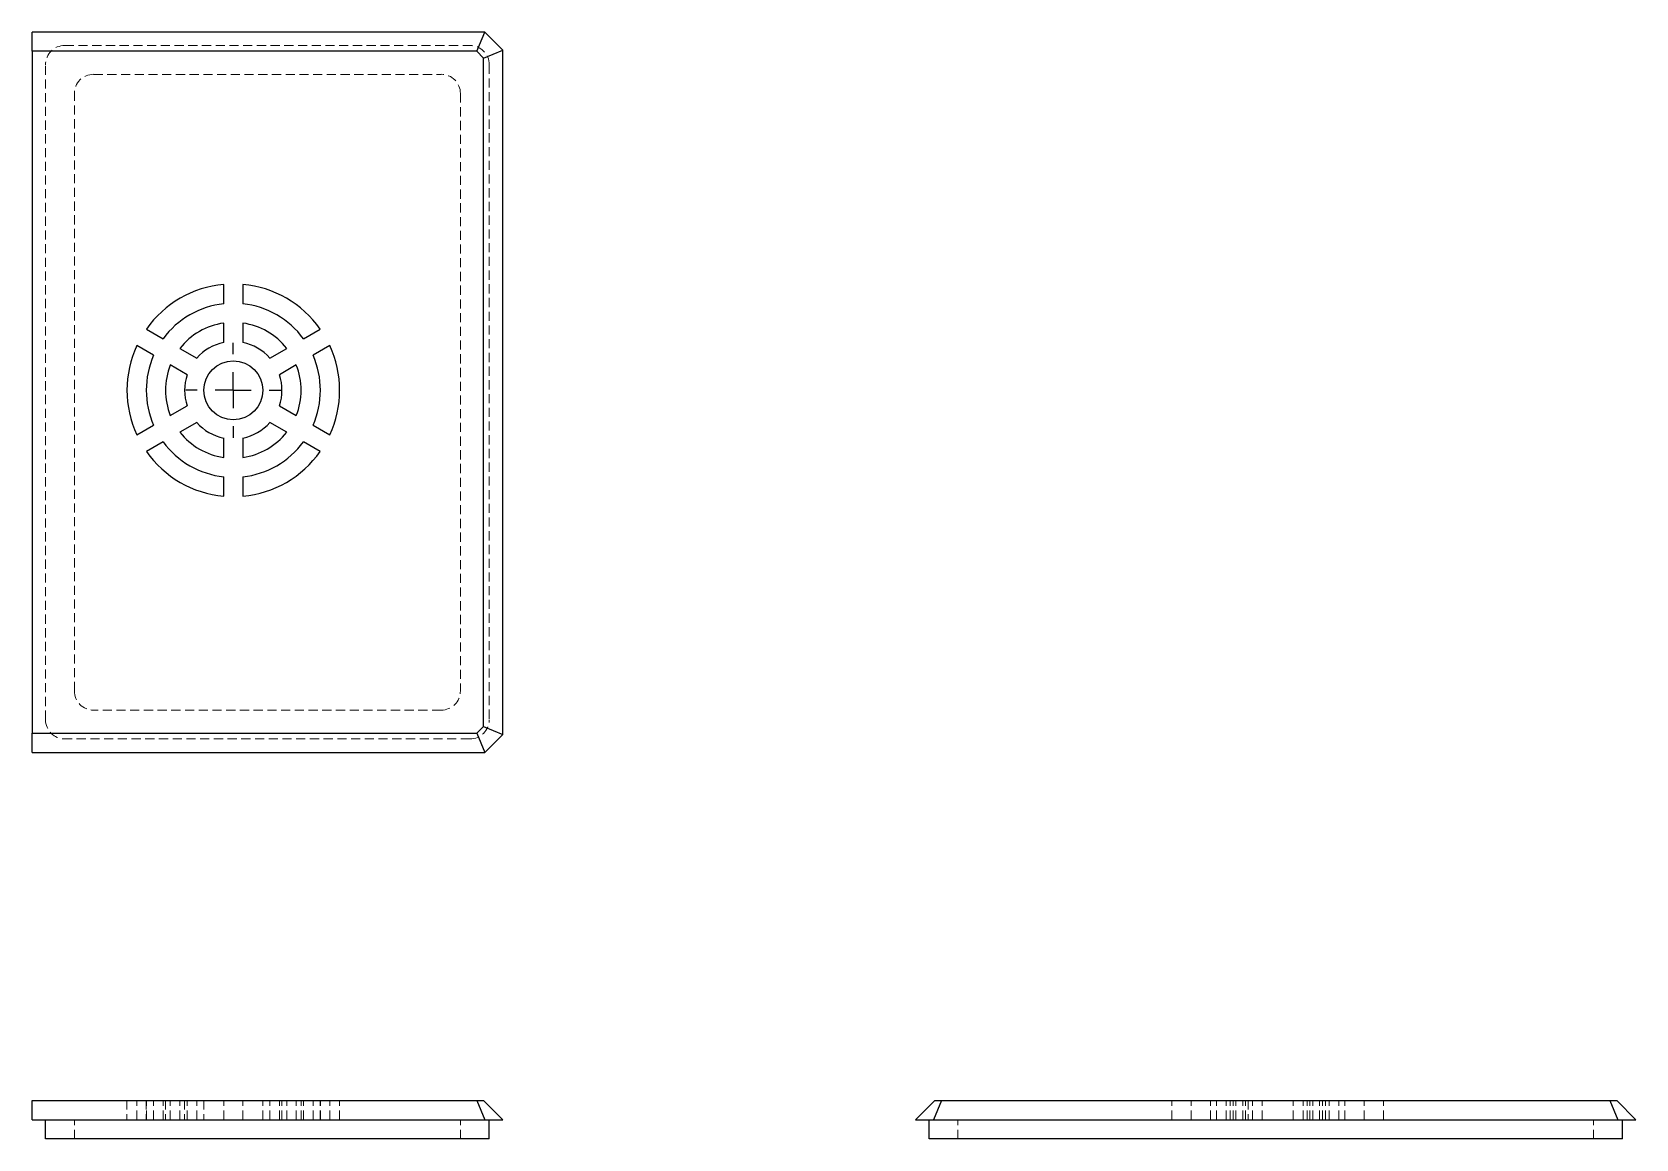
# Model space of a CAD drawing. Header units: millimetres. Extents: x 50 to 273, y 54 to 208.
import ezdxf

# ---------------------------------------------------------------- set-up
doc = ezdxf.new("R2010")
doc.units = ezdxf.units.MM
doc.linetypes.add('HIDDEN', pattern=[1.905, 1.27, -0.635])
doc.layers.add('10', color=7, linetype='Continuous')

# ---------------------------------------------------------------- blocks, each defined once
blk = doc.blocks.new('SW_CENTERMARKSYMBOL_0')
at = {"layer": '10', "color": 0}
for p, q in [((0, 5), (0, 6.59)), ((0, 0), (0, 2.5)), ((-5, 0), (-6.59, 0)), ((0, 0), (-2.5, 0)), ((0, 0), (0, -2.5)), ((0, 0), (2.5, 0)), ((5, 0), (6.59, 0)), ((0, -5), (0, -6.59))]:
    blk.add_line(p, q, dxfattribs=at)

msp = doc.modelspace()

# ---------------------------------------------------------------- linework, layer by layer
at = {"color": 7, "linetype": 'Continuous', "lineweight": 25}
for p, q in [((113.17, 208), (50.33, 208)), ((50.33, 205.33), (50.33, 208)), ((112.06, 205.33), (113.17, 208)), ((115.67, 205.5), (113.17, 208)), ((112.06, 205.33), (50.33, 205.33)), ((50.33, 205.33), (50.33, 110.67)), ((113, 204.4), (112.06, 205.33)), ((113, 204.4), (115.67, 205.5)), ((115.67, 110.5), (115.67, 205.5)), ((113, 111.6), (113, 204.4)), ((76.94, 170.29), (76.94, 172.97)), ((79.6, 172.97), (79.6, 170.29)), ((76.94, 164.89), (76.94, 167.6)), ((79.6, 167.6), (79.6, 164.89)), ((66.21, 166.77), (68.53, 165.43)), ((88.01, 165.43), (90.33, 166.77)), ((67.2, 163.13), (64.88, 164.47)), ((70.86, 164.09), (73.2, 162.74)), ((83.34, 162.74), (85.68, 164.09)), ((91.66, 164.47), (89.34, 163.13)), ((71.87, 160.43), (69.52, 161.78)), ((87.01, 161.78), (84.67, 160.43)), ((69.52, 154.76), (71.87, 156.12)), ((84.67, 156.12), (87.01, 154.76)), ((73.2, 153.81), (70.86, 152.45)), ((85.68, 152.45), (83.34, 153.81)), ((64.88, 152.08), (67.2, 153.42)), ((76.94, 148.95), (76.94, 151.65)), ((79.6, 151.65), (79.6, 148.95)), ((89.34, 153.42), (91.66, 152.08)), ((68.53, 151.11), (66.21, 149.77)), ((90.33, 149.77), (88.01, 151.11)), ((76.94, 143.58), (76.94, 146.26)), ((79.6, 146.26), (79.6, 143.58)), ((112.06, 110.67), (113, 111.6)), ((113, 111.6), (115.67, 110.5)), ((50.33, 110.67), (112.06, 110.67)), ((50.33, 108), (50.33, 110.67)), ((112.06, 110.67), (113.17, 108)), ((113.17, 108), (115.67, 110.5)), ((50.33, 108), (113.17, 108)), ((50.33, 59.67), (112.06, 59.67)), ((50.33, 57), (50.33, 59.67)), ((112.06, 59.67), (113, 59.67)), ((112.06, 59.67), (113.17, 57)), ((113, 59.67), (115.67, 57)), ((175.67, 59.67), (173, 57)), ((176.6, 59.67), (175.5, 57)), ((175.67, 59.67), (176.6, 59.67)), ((176.6, 59.67), (269.4, 59.67)), ((269.4, 59.67), (270.33, 59.67)), ((269.4, 59.67), (270.5, 57)), ((270.33, 59.67), (273, 57)), ((50.33, 57), (113.17, 57)), ((52.2, 54.33), (52.2, 57)), ((113.17, 57), (115.67, 57)), ((113.8, 54.33), (113.8, 57)), ((173, 57), (175.5, 57)), ((174.87, 54.33), (174.87, 57)), ((175.5, 57), (270.5, 57)), ((270.5, 57), (273, 57)), ((271.13, 54.33), (271.13, 57)), ((54.87, 54.33), (52.2, 54.33)), ((111.13, 54.33), (54.87, 54.33)), ((113.8, 54.33), (111.13, 54.33)), ((177.53, 54.33), (174.87, 54.33)), ((268.47, 54.33), (177.53, 54.33)), ((271.13, 54.33), (268.47, 54.33))]:
    msp.add_line(p, q, dxfattribs=at)
at = {"color": 7, "linetype": 'HIDDEN', "lineweight": 18}
for p, q in [((54.87, 206.13), (111.13, 206.13)), ((52.2, 112.53), (52.2, 203.47)), ((113.8, 203.47), (113.8, 112.53)), ((58.87, 202.13), (107.13, 202.13)), ((56.2, 116.53), (56.2, 199.47)), ((109.8, 199.47), (109.8, 116.53)), ((107.13, 113.87), (58.87, 113.87)), ((111.13, 109.87), (54.87, 109.87)), ((63.51, 59.67), (63.51, 57)), ((64.88, 57), (64.88, 59.67)), ((66.18, 59.67), (66.18, 57)), ((66.21, 57), (66.21, 59.67)), ((67.2, 57), (67.2, 59.67)), ((68.53, 57), (68.53, 59.67)), ((68.85, 59.67), (68.85, 57)), ((69.52, 57), (69.52, 59.67)), ((70.86, 57), (70.86, 59.67)), ((71.51, 59.67), (71.51, 57)), ((71.87, 57), (71.87, 59.67)), ((73.2, 57), (73.2, 59.67)), ((74.18, 59.67), (74.18, 57)), ((76.94, 57), (76.94, 59.67)), ((79.6, 57), (79.6, 59.67)), ((82.36, 57), (82.36, 59.67)), ((83.34, 57), (83.34, 59.67)), ((84.67, 57), (84.67, 59.67)), ((85.02, 57), (85.02, 59.67)), ((85.68, 57), (85.68, 59.67)), ((87.01, 57), (87.01, 59.67)), ((87.69, 57), (87.69, 59.67)), ((88.01, 57), (88.01, 59.67)), ((89.34, 57), (89.34, 59.67)), ((90.33, 57), (90.33, 59.67)), ((90.36, 57), (90.36, 59.67)), ((91.66, 57), (91.66, 59.67)), ((93.02, 57), (93.02, 59.67)), ((208.58, 57), (208.58, 59.67)), ((211.26, 57), (211.26, 59.67)), ((213.95, 57), (213.95, 59.67)), ((214.77, 57), (214.77, 59.67)), ((216.11, 57), (216.11, 59.67)), ((216.65, 57), (216.65, 59.67)), ((217.08, 57), (217.08, 59.67)), ((217.45, 57), (217.45, 59.67)), ((218.42, 57), (218.42, 59.67)), ((218.81, 57), (218.81, 59.67)), ((219.18, 59.67), (219.18, 57)), ((219.76, 57), (219.76, 59.67)), ((221.12, 57), (221.12, 59.67)), ((225.43, 57), (225.43, 59.67)), ((226.78, 57), (226.78, 59.67)), ((227.36, 57), (227.36, 59.67)), ((227.74, 57), (227.74, 59.67)), ((228.13, 57), (228.13, 59.67)), ((229.09, 57), (229.09, 59.67)), ((229.47, 57), (229.47, 59.67)), ((229.89, 57), (229.89, 59.67)), ((230.43, 57), (230.43, 59.67)), ((231.77, 57), (231.77, 59.67)), ((232.6, 57), (232.6, 59.67)), ((235.29, 57), (235.29, 59.67)), ((237.97, 57), (237.97, 59.67)), ((56.2, 54.33), (56.2, 57)), ((109.8, 54.33), (109.8, 57)), ((178.87, 54.33), (178.87, 57)), ((267.13, 54.33), (267.13, 57))]:
    msp.add_line(p, q, dxfattribs=at)
at = {"color": 7, "linetype": 'Continuous', "lineweight": 25}
msp.add_circle((78.27, 158.27), 4.09, dxfattribs=at)
at = {"color": 7, "linetype": 'HIDDEN', "lineweight": 18}
for centre, start, end in [((54.87, 203.47), 90, 180), ((111.13, 203.47), 0, 90), ((58.87, 199.47), 90, 180), ((107.13, 199.47), 0, 90), ((58.87, 116.53), 180, 270), ((107.13, 116.53), 270, 0), ((54.87, 112.53), 180, 270), ((111.13, 112.53), 270, 0)]:
    msp.add_arc(centre, 2.67, start, end, dxfattribs=at)
at = {"color": 7, "linetype": 'Continuous', "lineweight": 25}
for radius, start, end in [(14.76, 95.1846, 144.8154), (14.76, 35.1846, 84.8154), (12.09, 96.3325, 143.6675), (12.09, 36.3325, 83.6675), (9.42, 98.1356, 141.8644), (9.42, 38.1356, 81.8644), (6.76, 101.384, 138.616), (6.76, 41.384, 78.616), (14.76, 155.1846, 204.8154), (12.09, 156.3325, 203.6675), (12.09, 336.3325, 23.6675), (14.76, 335.1846, 24.8154), (9.42, 158.1356, 201.8644), (6.76, 161.384, 198.616), (6.76, 341.384, 18.616), (9.42, 338.1356, 21.8644), (6.76, 221.384, 258.616), (6.76, 281.384, 318.616), (9.42, 218.1356, 261.8644), (9.42, 278.1356, 321.8644), (14.76, 215.1846, 264.8154), (12.09, 216.3325, 263.6675), (12.09, 276.3325, 323.6675), (14.76, 275.1846, 324.8154)]:
    msp.add_arc((78.27, 158.27), radius, start, end, dxfattribs=at)

# ---------------------------------------------------------------- block references
at = {"layer": '10'}
msp.add_blockref('SW_CENTERMARKSYMBOL_0', (78.27, 158.27), dxfattribs=at)

doc.saveas('drawing.dxf')
